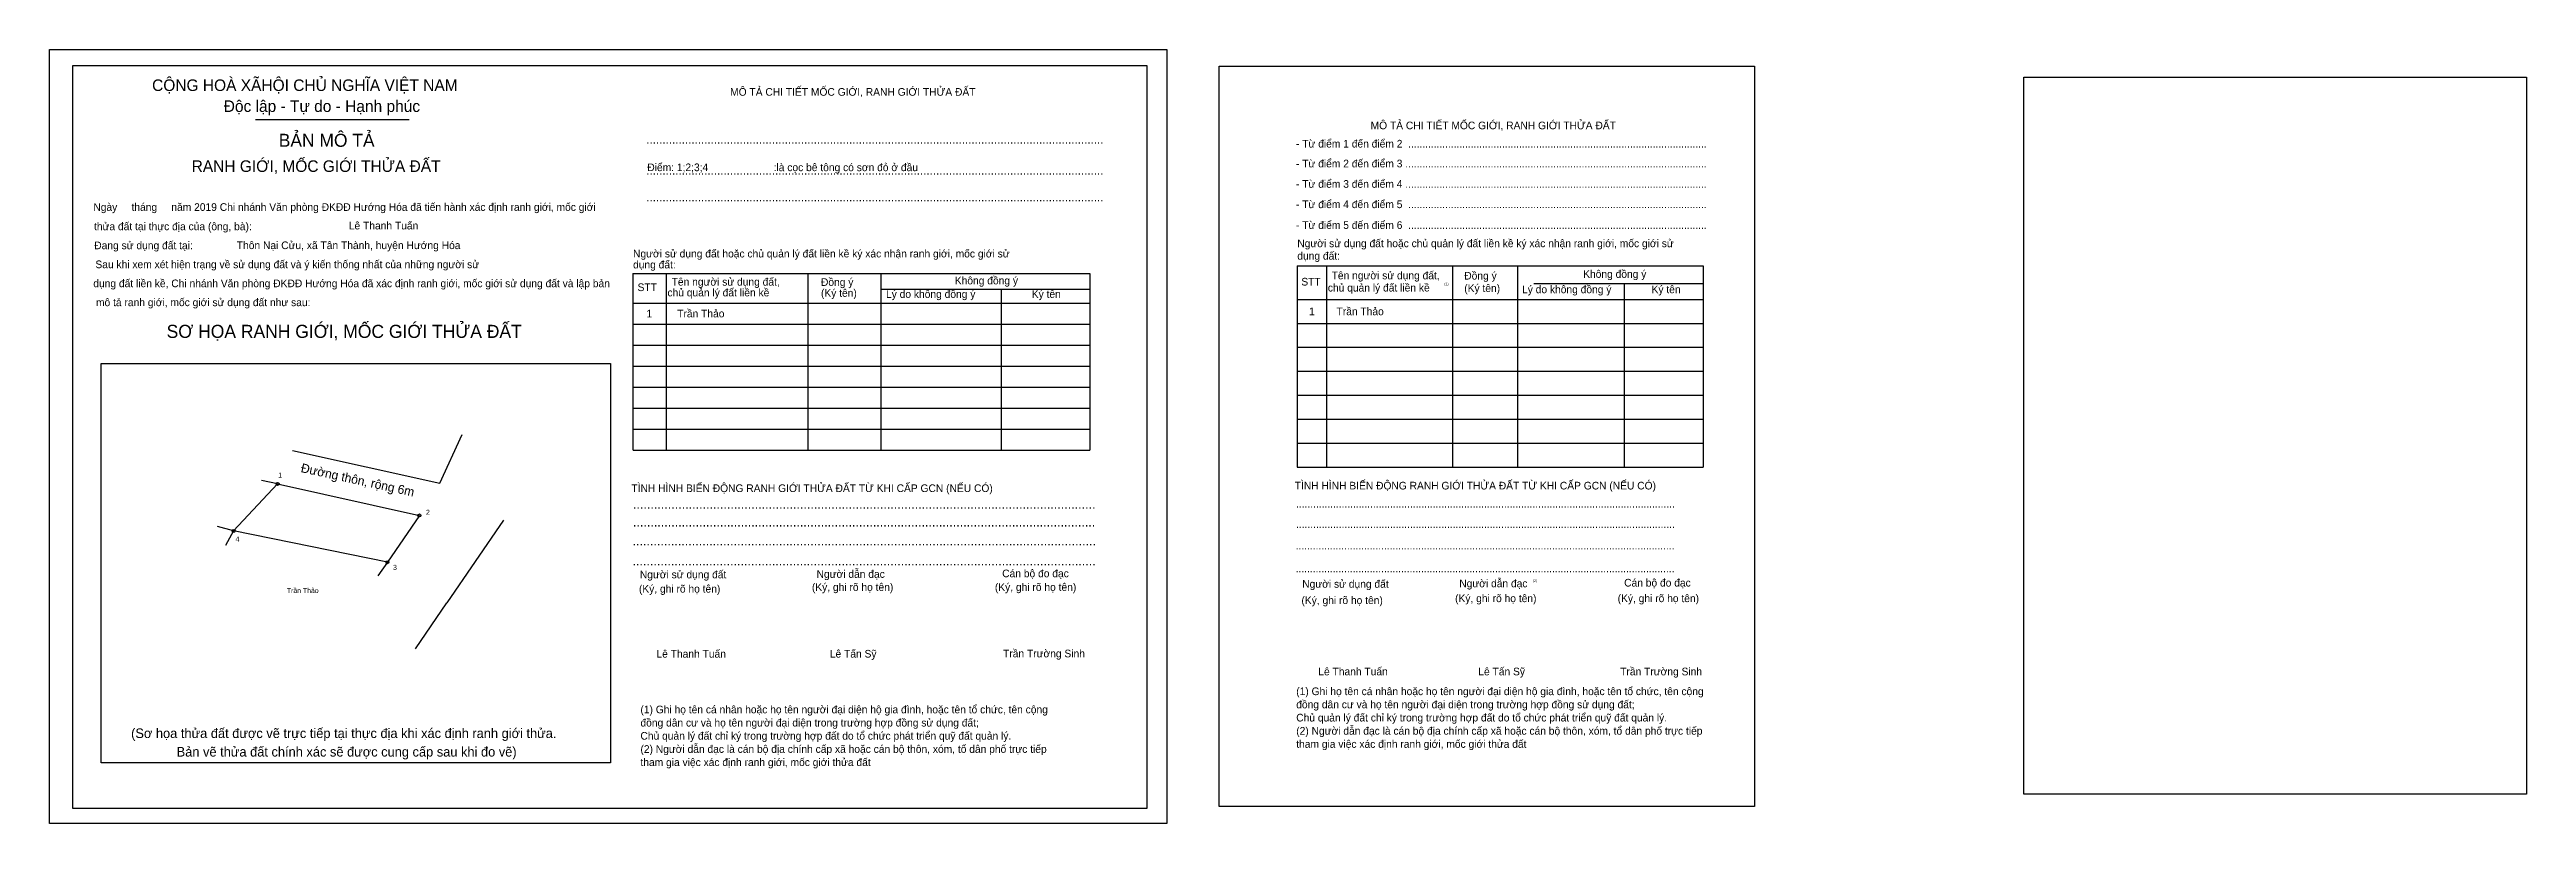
# Model space of a CAD drawing. Extents: x 129 to 540994, y 21 to 1835318.
# Drawn here: x 540580.8 to 540993.7, y 1835189.2 to 1835318.2 of the extents above.
import ezdxf

# ---------------------------------------------------------------- set-up
doc = ezdxf.new("R2010")
doc.units = 0
for name, color, linetype in [('bmtKhungInTrang1', 7, 'Continuous'), ('bmtKhungInTrang2', 7, 'Continuous'), ('bmtNoiDung', 7, 'Continuous'), ('bmtTemplate', 7, 'Continuous'), ('CanhThua', 7, 'Continuous'), ('Level 1', 7, 'Continuous'), ('Level 10', 7, 'Continuous'), ('Level 23', 7, 'Continuous'), ('MocDinhThua', 7, 'Continuous'), ('RauThua', 7, 'Continuous'), ('SoHieuDinhThua', 7, 'Continuous'), ('TenChuLanCan', 7, 'Continuous')]:
    doc.layers.add(name, color=color, linetype=linetype)

msp = doc.modelspace()

# ---------------------------------------------------------------- linework, layer by layer
at = {"layer": 'bmtKhungInTrang1'}
for points in [[(540580.83, 1835318.22), (540767.06, 1835318.22), (540767.06, 1835189.23), (540580.83, 1835189.23)], [(540584.69, 1835315.58), (540763.75, 1835315.58), (540763.75, 1835191.75), (540584.69, 1835191.75)]]:
    msp.add_lwpolyline(points, close=True, dxfattribs=at)
at = {"layer": 'bmtKhungInTrang2'}
msp.add_lwpolyline([(540775.82, 1835315.45), (540865.03, 1835315.45), (540865.03, 1835192.06), (540775.82, 1835192.06)], close=True, dxfattribs=at)
at = {"layer": 'bmtTemplate'}
for p, q in [((540615.19, 1835306.55), (540640.77, 1835306.55)), ((540683.61, 1835280.88), (540683.61, 1835251.44)), ((540707.23, 1835280.88), (540707.23, 1835251.44)), ((540719.38, 1835280.92), (540719.38, 1835251.44)), ((540754.26, 1835280.88), (540754.26, 1835251.44)), ((540793.71, 1835282.17), (540793.71, 1835248.62)), ((540814.7, 1835282.17), (540814.7, 1835248.62)), ((540825.5, 1835282.21), (540825.5, 1835248.62)), ((540828.24, 1835279.21), (540856.49, 1835279.21)), ((540856.49, 1835282.17), (540856.49, 1835248.62)), ((540678.1, 1835275.97), (540754.26, 1835275.97)), ((540719.38, 1835278.29), (540754.26, 1835278.29)), ((540788.82, 1835276.57), (540856.49, 1835276.57)), ((540678.1, 1835272.47), (540754.26, 1835272.47)), ((540788.82, 1835272.58), (540856.49, 1835272.58)), ((540678.1, 1835268.96), (540754.26, 1835268.96)), ((540788.82, 1835268.59), (540856.49, 1835268.59)), ((540678.1, 1835265.46), (540754.26, 1835265.46)), ((540788.82, 1835264.59), (540856.49, 1835264.59)), ((540678.1, 1835261.95), (540754.26, 1835261.95)), ((540678.1, 1835258.45), (540754.26, 1835258.45)), ((540788.82, 1835260.6), (540856.49, 1835260.6)), ((540678.1, 1835254.94), (540754.26, 1835254.94)), ((540788.82, 1835256.61), (540856.49, 1835256.61)), ((540678.1, 1835251.44), (540754.26, 1835251.44)), ((540788.82, 1835252.61), (540856.49, 1835252.61)), ((540788.82, 1835248.62), (540856.49, 1835248.62))]:
    msp.add_line(p, q, dxfattribs=at)
for points in [[(540584.69, 1835315.58), (540763.75, 1835315.58), (540763.75, 1835191.75), (540584.69, 1835191.75)], [(540909.93, 1835313.6), (540993.7, 1835313.6), (540993.7, 1835194.14), (540909.93, 1835194.14)], [(540589.43, 1835199.31), (540589.43, 1835265.9), (540674.32, 1835265.9), (540674.32, 1835199.31)]]:
    msp.add_lwpolyline(points, close=True, dxfattribs=at)
for points in [[(540678.05, 1835280.88), (540754.26, 1835280.88)], [(540678.05, 1835280.88), (540678.05, 1835251.44)], [(540788.78, 1835282.17), (540856.49, 1835282.17)], [(540788.78, 1835282.17), (540788.78, 1835248.62)], [(540843.32, 1835279.17), (540843.32, 1835248.62)], [(540739.44, 1835278.25), (540739.44, 1835251.44)]]:
    msp.add_lwpolyline(points, dxfattribs=at)
at = {"layer": 'CanhThua'}
for p, q in [((540611.5, 1835237.98), (540618.85, 1835245.83)), ((540618.85, 1835245.83), (540642.49, 1835240.56)), ((540637.15, 1835232.77), (540611.5, 1835237.98)), ((540642.49, 1835240.56), (540637.15, 1835232.77)), ((540656.52, 1835239.8), (540647.04, 1835225.98))]:
    msp.add_line(p, q, dxfattribs=at)
at = {"layer": 'Level 10'}
msp.add_lwpolyline([(540621.33, 1835251.4), (540645.87, 1835245.96), (540649.63, 1835254.07)], dxfattribs=at)
at = {"layer": 'Level 23'}
msp.add_line((540641.82, 1835218.36), (540647.04, 1835225.98), dxfattribs=at)
at = {"layer": 'MocDinhThua'}
for centre in [(540618.85, 1835245.83), (540611.5, 1835237.98), (540642.49, 1835240.56), (540637.15, 1835232.77)]:
    msp.add_circle(centre, 0.25, dxfattribs=at)
at = {"layer": 'RauThua'}
for p, q in [((540618.85, 1835245.83), (540616.14, 1835246.42)), ((540611.5, 1835237.98), (540608.84, 1835238.75)), ((540611.5, 1835237.98), (540610.19, 1835235.54)), ((540637.15, 1835232.77), (540635.58, 1835230.48))]:
    msp.add_line(p, q, dxfattribs=at)

# ---------------------------------------------------------------- texts
at = {"layer": 'bmtNoiDung'}
for s, height, p in [('Lê Thanh Tuấn', 1.2765, (540630.72, 1835288.24)), ('Thôn Nại Cửu, xã Tân Thành, huyện Hướng Hóa', 1.2765, (540612.05, 1835284.96)), ('1', 1.28, (540680.34, 1835273.58)), ('Trần Thảo ', 1.276, (540685.46, 1835273.58)), ('1', 1.28, (540790.77, 1835273.94)), ('Trần Thảo ', 1.276, (540795.36, 1835273.94)), ('Lê Thanh Tuấn', 1.2765, (540682, 1835216.87)), ('Lê Tấn Sỹ', 1.276, (540710.9, 1835216.88)), ('Trần Trường Sinh', 1.2765, (540739.77, 1835216.92)), ('Lê Thanh Tuấn', 1.2765, (540792.32, 1835213.92)), ('Lê Tấn Sỹ', 1.276, (540818.99, 1835213.92)), ('Trần Trường Sinh', 1.2765, (540842.64, 1835213.92))]:
    msp.add_text(s, height=height, dxfattribs=at).set_placement(p)
at = {"layer": 'bmtTemplate'}
for s, height, p in [('CỘNG HOÀ XÃHỘI CHỦ NGHĨA VIỆT NAM', 1.9309, (540597.93, 1835311.31)), ('MÔ TẢ CHI TIẾT MỐC GIỚI, RANH GIỚI THỬA ĐẤT', 1.2765, (540694.28, 1835310.52)), ('Độc lập - Tự do - Hạnh phúc', 1.9309, (540609.87, 1835307.82)), ('BẢN MÔ TẢ', 2.172, (540619.04, 1835302.01)), ('- Từ điểm 1 đến điểm 2  .........................................................................................................', 1.27597, (540788.6, 1835301.89)), ('MÔ TẢ CHI TIẾT MỐC GIỚI, RANH GIỚI THỬA ĐẤT', 1.276, (540801.04, 1835304.93)), ('RANH GIỚI, MỐC GIỚI THỬA ĐẤT', 1.9309, (540604.52, 1835297.82)), ('..............................................................................................................................................', 1.44444, (540680.3, 1835302.51)), ('Điểm: 1;2;3;4                       :là cọc bê tông có sơn đỏ ở đầu', 1.2765, (540680.47, 1835297.95)), ('- Từ điểm 2 đến điểm 3 ..........................................................................................................', 1.27597, (540788.6, 1835298.58)), ('..............................................................................................................................................', 1.44444, (540680.3, 1835297.36)), ('- Từ điểm 3 đến điểm 4 ..........................................................................................................', 1.27597, (540788.6, 1835295.18)), ('Ngày     tháng     năm 2019 Chi nhánh Văn phòng ĐKĐĐ Hướng Hóa đã tiến hành xác định ranh giới, mốc giới ', 1.27646, (540588.14, 1835291.33)), ('..............................................................................................................................................', 1.44444, (540680.3, 1835292.91)), ('- Từ điểm 4 đến điểm 5  .........................................................................................................', 1.27597, (540788.6, 1835291.79)), ('thửa đất tại thực địa của (ông, bà):', 1.2765, (540588.25, 1835288.11)), ('- Từ điểm 5 đến điểm 6  .........................................................................................................', 1.27597, (540788.6, 1835288.32)), ('Đang sử dụng đất tại:', 1.2765, (540588.29, 1835284.94)), ('Sau khi xem xét hiện trạng về sử dụng đất và ý kiến thống nhất của những người sử ', 1.2765, (540588.48, 1835281.78)), ('dụng đất:', 1.276, (540678.1, 1835281.74)), ('Người sử dụng đất hoặc chủ quản lý đất liền kề ký xác nhận ranh giới, mốc giới sử', 1.2765, (540678.1, 1835283.57)), ('dụng đất:', 1.276, (540788.82, 1835283.2)), ('Người sử dụng đất hoặc chủ quản lý đất liền kề ký xác nhận ranh giới, mốc giới sử', 1.276, (540788.82, 1835285.28)), ('dụng đất liền kề, Chi nhánh Văn phòng ĐKĐĐ Hướng Hóa đã xác định ranh giới, mốc giới sử dụng đất và lập bản', 1.27646, (540588.13, 1835278.61)), ('STT', 1.276, (540678.85, 1835277.96)), ('Tên người sử dụng đất,', 1.2765, (540684.53, 1835278.87)), ('Đồng ý', 1.276, (540709.42, 1835278.83)), ('Không đồng ý', 1.2765, (540731.73, 1835279.08)), ('STT', 1.276, (540789.49, 1835278.89)), ('chủ quản lý đất liền kề', 1.276, (540793.91, 1835277.89)), ('Tên người sử dụng đất,', 1.276, (540794.54, 1835279.93)), ('(1)', 0.425, (540813.32, 1835278.94)), ('Đồng ý', 1.276, (540816.65, 1835279.89)), ('(Ký tên)', 1.276, (540816.65, 1835277.81)), ('Lý do không đồng ý', 1.276, (540826.28, 1835277.61)), ('Không đồng ý', 1.276, (540836.47, 1835280.17)), ('Ký tên', 1.276, (540847.87, 1835277.61)), ('mô tả ranh giới, mốc giới sử dụng đất như sau:', 1.2765, (540588.58, 1835275.45)), ('chủ quản lý đất liền kề', 1.2765, (540683.83, 1835277.08)), ('(Ký tên)', 1.276, (540709.42, 1835277.01)), ('Lý do không đồng ý', 1.2765, (540720.26, 1835276.83)), ('Ký tên', 1.276, (540744.56, 1835276.83)), ('SƠ HỌA RANH GIỚI, MỐC GIỚI THỬA ĐẤT', 2.1789, (540600.35, 1835270.16)), ('TÌNH HÌNH BIẾN ĐỘNG RANH GIỚI THỬA ĐẤT TỪ KHI CẤP GCN (NẾU CÓ)', 1.2765, (540677.82, 1835244.47)), ('TÌNH HÌNH BIẾN ĐỘNG RANH GIỚI THỬA ĐẤT TỪ KHI CẤP GCN (NẾU CÓ)', 1.276, (540788.39, 1835244.9)), ('.....................................................................................................................................', 1.56024, (540678.09, 1835241.7)), ('.....................................................................................................................................', 1.27788, (540788.6, 1835241.89)), ('.....................................................................................................................................', 1.55943, (540678.09, 1835238.72)), ('.....................................................................................................................................', 1.27788, (540788.6, 1835238.5)), ('.....................................................................................................................................', 1.56337, (540678.01, 1835235.56)), ('.....................................................................................................................................', 1.27788, (540788.54, 1835234.91)), ('.....................................................................................................................................', 1.56256, (540678.01, 1835232.23)), ('(Ký, ghi rõ họ tên)', 1.2765, (540679.08, 1835227.71)), ('Người sử dụng đất', 1.2765, (540679.23, 1835230.09)), ('(Ký, ghi rõ họ tên)', 1.2765, (540707.91, 1835227.99)), ('Người dẫn đạc', 1.2765, (540708.69, 1835230.17)), ('(Ký, ghi rõ họ tên)', 1.2765, (540738.41, 1835227.99)), ('Cán bộ đo đạc', 1.2765, (540739.63, 1835230.27)), ('.....................................................................................................................................', 1.27788, (540788.54, 1835231.11)), ('Người sử dụng đất', 1.276, (540789.64, 1835228.52)), ('Người dẫn đạc', 1.276, (540815.82, 1835228.6)), ('(2)', 0.425, (540828.07, 1835229.48)), ('Cán bộ đo đạc', 1.276, (540843.3, 1835228.72)), ('(Ký, ghi rõ họ tên)', 1.276, (540789.51, 1835225.8)), ('(Ký, ghi rõ họ tên)', 1.276, (540815.12, 1835226.12)), ('(Ký, ghi rõ họ tên)', 1.276, (540842.22, 1835226.12)), ('(1) Ghi họ tên cá nhân hoặc họ tên người đại diện hộ gia đình, hoặc tên tổ chức, tên cộng', 1.276, (540679.33, 1835207.59)), ('đồng dân cư và họ tên người đại diện trong trường hợp đồng sử dụng đất;', 1.276, (540788.64, 1835208.43)), ('(1) Ghi họ tên cá nhân hoặc họ tên người đại diện hộ gia đình, hoặc tên tổ chức, tên cộng', 1.276, (540788.64, 1835210.62)), ('(Sơ họa thửa đất được vẽ trực tiếp tại thực địa khi xác định ranh giới thửa.', 1.5986, (540594.43, 1835203.47)), ('đồng dân cư và họ tên người đại diện trong trường hợp đồng sử dụng đất;', 1.276, (540679.33, 1835205.39)), ('Chủ quản lý đất chỉ ký trong trường hợp đất do tổ chức phát triển quỹ đất quản lý.', 1.276, (540679.33, 1835203.2)), ('Chủ quản lý đất chỉ ký trong trường hợp đất do tổ chức phát triển quỹ đất quản lý.', 1.276, (540788.64, 1835206.23)), ('(2) Người dẫn đạc là cán bộ địa chính cấp xã hoặc cán bộ thôn, xóm, tổ dân phố trực tiếp', 1.276, (540788.64, 1835204.03)), ('Bản vẽ thửa đất chính xác sẽ được cung cấp sau khi đo vẽ)', 1.5986, (540602.02, 1835200.38)), ('tham gia việc xác định ranh giới, mốc giới thửa đất', 1.276, (540679.33, 1835198.8)), ('(2) Người dẫn đạc là cán bộ địa chính cấp xã hoặc cán bộ thôn, xóm, tổ dân phố trực tiếp', 1.276, (540679.33, 1835201)), ('tham gia việc xác định ranh giới, mốc giới thửa đất', 1.276, (540788.64, 1835201.84))]:
    msp.add_text(s, height=height, dxfattribs=at).set_placement(p)
at = {"layer": 'Level 1'}
msp.add_text('Đường thôn, rộng 6m', height=1.5, rotation=347.7096, dxfattribs=at).set_placement((540622.63, 1835247.81))
at = {"layer": 'SoHieuDinhThua'}
for s, p in [('1', (540618.96, 1835246.88)), ('2', (540643.59, 1835240.69)), ('4', (540611.84, 1835236.21)), ('3', (540638.09, 1835231.5))]:
    msp.add_text(s, height=0.831, dxfattribs=at).set_placement(p)
at = {"layer": 'TenChuLanCan'}
msp.add_text('Trần Thảo', height=0.831, dxfattribs=at).set_placement((540620.39, 1835227.64))

doc.saveas('drawing.dxf')
